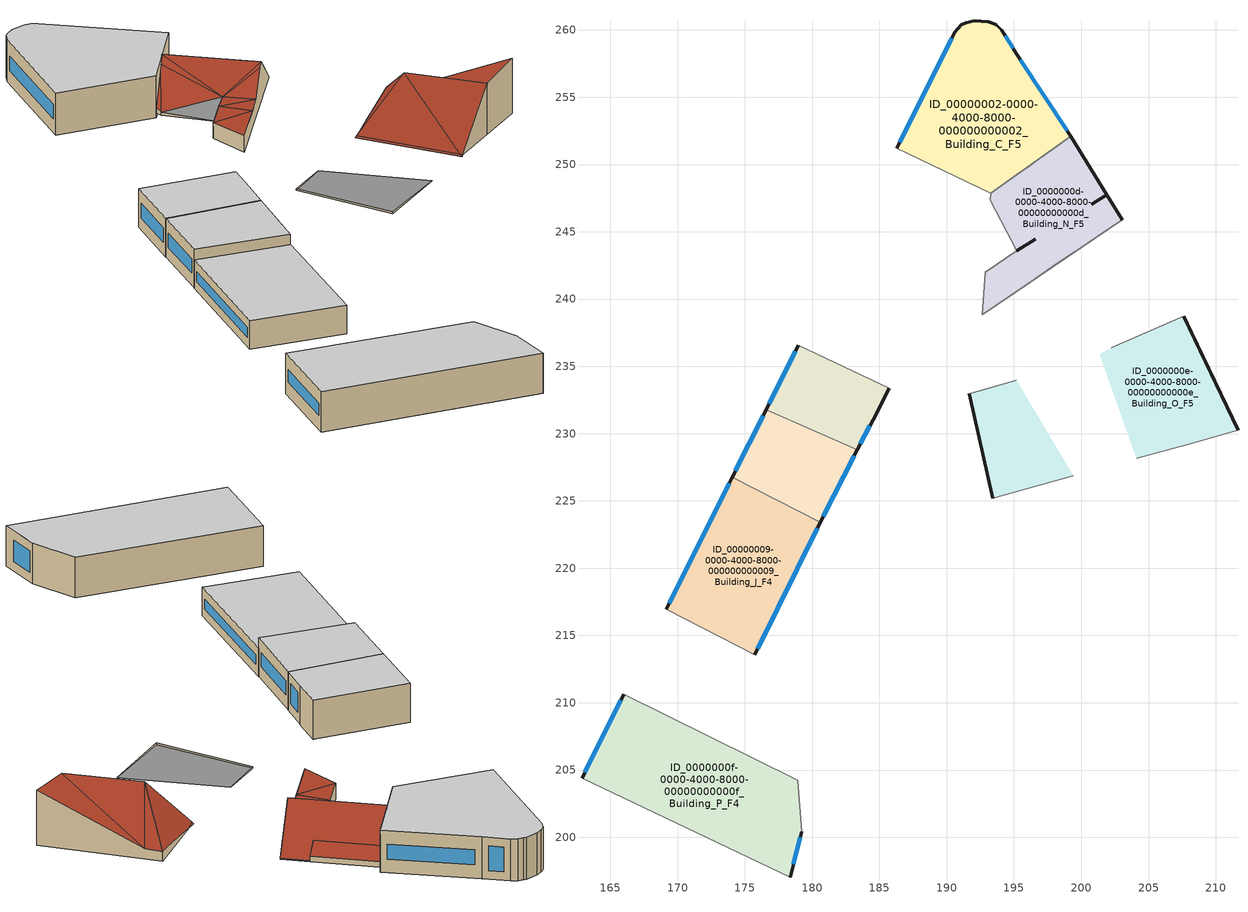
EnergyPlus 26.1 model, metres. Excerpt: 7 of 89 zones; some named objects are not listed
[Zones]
ID_00000002-0000-4000-8000-000000000002_Building_C_F5
 floor to ID_00000002-0000-4000-8000-000000000002_Building_C_F4 (FLOOR_CONSTRUCTION_BE_TH_01_EXISTING): 186.28,251.2 190.59,259.82 191.08,260.37 191.46,260.53 192.04,260.67 193.07,260.6 193.32,260.53 193.69,260.38 194.08,259.97 195.2,258.2 199.23,252.09 193.26,247.86 z16.96
 wall outside (WALL_CONSTRUCTION_BE_TH_01_EXISTING): 199.23,252.09 195.2,258.2 194.08,259.97 193.69,260.38 193.32,260.53 193.07,260.6 192.04,260.67 191.46,260.53 191.08,260.37 190.59,259.82 186.28,251.2 z16.96:20.27
 wall adiabatic (WALL_CONSTRUCTION_BE_TH_01_EXISTING): 186.28,251.2 193.26,247.86 199.23,252.09 z16.96:20.27
 window (WINDOW_CONSTRUCTION_BE_TH_01_EXISTING): 194.94,258.62 194.35,259.55 z17.63:19.59; 198.95,252.51 195.48,257.78 z18.02:19.21; 190.37,259.37 186.51,251.64 z18.04:19.19
 ceiling to ID_00000002-0000-4000-8000-000000000002_Building_C_F6 (FLOOR_CONSTRUCTION_BE_TH_01_EXISTING): 186.28,251.2 193.26,247.86 199.23,252.09 195.2,258.2 194.08,259.97 193.69,260.38 193.32,260.53 193.07,260.6 192.04,260.67 191.46,260.53 191.08,260.37 190.59,259.82 z20.27
ID_0000000e-0000-4000-8000-00000000000e_Building_O_F5
 floor to ID_0000000e-0000-4000-8000-00000000000e_Building_O_F4 (FLOOR_CONSTRUCTION_BE_O_01_EXISTING): 191.7,232.96 195.16,233.98 199.41,226.86 193.41,225.21 z16.51; 201.37,235.89 202.23,236.37 207.62,238.72 211.65,230.24 204.12,228.16 204.03,228.33 z16.51
 wall outside (WALL_CONSTRUCTION_BE_O_01_EXISTING): 211.65,230.24,20.83 211.65,230.24,16.51 207.62,238.72,16.51 207.62,238.72,17.28 208.19,237.53,17.31; 193.41,225.21,16.67 191.7,232.96,16.61 191.7,232.96,16.51 193.41,225.21,16.51
 wall adiabatic (WALL_CONSTRUCTION_BE_O_01_EXISTING): 207.62,238.72,17.28 207.62,238.72,16.51 202.23,236.37,16.51 203.69,237.01,16.72 206.31,238.15,17.09; 211.65,230.24,20.83 207.83,229.18,20.5 207.83,229.18,16.51 211.65,230.24,16.51; 207.83,229.18,20.5 204.12,228.16,16.51 207.83,229.18,16.51; 193.41,225.21,16.67 193.41,225.21,16.51 199.41,226.86,16.51; 191.69,232.96,16.61 193.03,233.35,16.57 195.16,233.98,16.51 191.69,232.96,16.51
 roof outside (ROOF_CONSTRUCTION_BE_O_01_EXISTING): 205.05,234.67,20.59 204.03,228.33,16.51 204.12,228.16,16.51 207.83,229.18,20.5; 204.03,228.33,16.51 204,228.13,16.38 204.12,228.16,16.51; 205.05,234.67,20.59 201.37,235.89,16.51 204.03,228.33,16.51; 201.37,235.89,16.51 201.24,235.93,16.37 204,228.13,16.38 204.03,228.33,16.51; 205.05,234.67,20.59 208.19,237.53,17.31 207.62,238.72,17.28; 205.05,234.67,20.59 207.83,229.18,20.5 208.19,237.53,17.31; 211.65,230.24,20.83 208.19,237.53,17.31 207.83,229.18,20.5; 205.05,234.67,20.59 207.62,238.72,17.28 206.94,238.43,17.18 203.58,236.96,16.7 202.23,236.37,16.51 201.37,235.89,16.51; 202.23,236.37,16.51 201.24,235.93,16.37 201.37,235.89,16.51
ID_00000005-0000-4000-8000-000000000005_Building_F_F5
 floor to ID_00000005-0000-4000-8000-000000000005_Building_F_F4 (FLOOR_CONSTRUCTION_BE_TH_01_EXISTING): 176.57,231.77 178.97,236.57 185.73,233.38 184.53,231.03 183.36,228.8 z16.85
 wall outside (WALL_CONSTRUCTION_BE_TH_01_EXISTING): 178.97,236.57 176.57,231.77 z16.85:19.9; 184.53,231.03,19.9 184.53,231.03,16.77 185.73,233.38,16.8 185.73,233.38,19.9; 184.53,231.03,19.91 183.36,228.8,19.9 183.36,228.8,16.85 184.53,231.03,16.85
 wall adiabatic (WALL_CONSTRUCTION_BE_TH_01_EXISTING): 185.73,233.38 178.97,236.57 / 176.57,231.77 183.36,228.8 z16.85:19.9
 window (WINDOW_CONSTRUCTION_BE_TH_01_EXISTING): 178.75,236.13 176.8,232.22 z17.8:18.96; 183.59,229.24 184.3,230.59 z17.6:19.16
 ceiling to ID_00000005-0000-4000-8000-000000000005_Building_F_F6 (FLOOR_CONSTRUCTION_BE_TH_01_EXISTING): 176.57,231.77 183.36,228.8 184.53,231.03 185.73,233.38 178.97,236.57 z19.9
ID_00000009-0000-4000-8000-000000000009_Building_J_F4
 floor to ID_00000009-0000-4000-8000-000000000009_Building_J_F3 (FLOOR_CONSTRUCTION_BE_TH_01_EXISTING): 169.15,216.93 174.07,226.78 180.6,223.42 175.73,213.57 z16.84
 wall outside (WALL_CONSTRUCTION_BE_TH_01_EXISTING): 174.07,226.78 169.15,216.93 / 175.73,213.57 180.6,223.42 z16.84:19.1
 wall adiabatic (WALL_CONSTRUCTION_BE_TH_01_EXISTING): 169.15,216.93 175.73,213.57 / 180.6,223.42 174.07,226.78 z16.84:19.1
 window (WINDOW_CONSTRUCTION_BE_TH_01_EXISTING): 173.85,226.33 169.38,217.38 / 175.95,214.01 180.38,222.98 z17.59:18.36
 ceiling to ID_00000009-0000-4000-8000-000000000009_Building_J_F5 (FLOOR_CONSTRUCTION_BE_TH_01_EXISTING): 169.15,216.93 175.73,213.57 180.6,223.42 174.07,226.78 z19.1
ID_0000000d-0000-4000-8000-00000000000d_Building_N_F5
 floor to ID_0000000d-0000-4000-8000-00000000000d_Building_N_F4 (FLOOR_CONSTRUCTION_BE_TH_01_EXISTING): 192.63,238.83 192.85,241.99 195.2,243.6 193.22,247.34 193.26,247.86 199.23,252.09 203.04,245.91 z17.33
 wall outside (WALL_CONSTRUCTION_BE_TH_01_EXISTING): 200.79,247.06,18.42 201.9,247.75,17.43 201.9,247.75,17.79; 203.04,245.91,17.44 203.04,245.91,17.33 201.9,247.75,17.33 201.9,247.75,17.43; 196.56,244.46,18.54 195.2,243.6,17.33 195.2,243.6,18.54; 201.9,247.75,17.79 201.9,247.75,17.33 199.23,252.09,17.33 199.23,252.09,17.78
 wall adiabatic (WALL_CONSTRUCTION_BE_TH_01_EXISTING): 192.63,238.83,18.62 192.85,241.99,18.56 192.85,241.99,17.33 192.63,238.83,17.33; 193.22,247.34,17.56 193.22,247.34,17.33 195.2,243.6,17.33; 193.26,247.86,17.8 193.26,247.86,17.33 193.22,247.34,17.33 193.22,247.34,17.56; 192.85,241.99,18.56 195.2,243.6,18.54 195.2,243.6,17.33 192.85,241.99,17.33; 199.82,243.72,20.39 199.55,243.54,20.13 197.86,242.39,18.56 196.21,241.26,18.58 192.63,238.83,18.62 192.63,238.83,17.33 203.04,245.91,17.33 203.04,245.91,17.44 201.93,245.15,18.46; 196.01,249.81,20.39 196.62,250.24,19.83 198.13,251.31,18.42 199.23,252.09,17.78 199.23,252.09,17.33 193.26,247.86,17.33 193.26,247.86,17.8 195.51,249.46,19.92
 roof outside (ROOF_CONSTRUCTION_BE_TH_01_EXISTING): 198.13,251.31,18.42 200.79,247.06,18.41 201.9,247.75,17.79 199.23,252.09,17.78; 195.2,243.6,18.54 196.21,241.26,18.58 197.86,242.39,18.56; 192.63,238.83,18.62 196.21,241.26,18.58 192.85,241.99,18.56; 192.85,241.99,18.56 196.21,241.26,18.58 195.2,243.6,18.54; 195.2,243.6,18.54 197.86,242.39,18.56 196.56,244.46,18.54; 199.55,243.54,20.13 196.56,244.46,18.54 197.86,242.39,18.56; 199.82,243.72,20.39 196.01,249.81,20.39 196.56,244.46,18.54; 199.82,243.72,20.39 196.56,244.46,18.54 199.55,243.54,20.13; 195.51,249.46,19.92 193.22,247.34,17.56 196.56,244.46,18.54; 195.51,249.46,19.92 193.26,247.86,17.8 193.22,247.34,17.56; 196.01,249.81,20.39 195.51,249.46,19.92 196.56,244.46,18.54; 199.82,243.72,20.39 201.93,245.15,18.46 203.04,245.91,17.44 201.9,247.75,17.42 200.79,247.06,18.42 198.13,251.31,18.42 196.62,250.24,19.83 196.01,249.81,20.39
ID_00000008-0000-4000-8000-000000000008_Building_I_F4
 floor to ID_00000008-0000-4000-8000-000000000008_Building_I_F3 (FLOOR_CONSTRUCTION_BE_TH_01_EXISTING): 174.07,226.78 176.57,231.77 183.36,228.8 180.6,223.42 z16.9
 wall outside (WALL_CONSTRUCTION_BE_TH_01_EXISTING): 180.6,223.42 183.36,228.8 / 176.57,231.77 174.07,226.78 z16.9:19.9
 wall adiabatic (WALL_CONSTRUCTION_BE_TH_01_EXISTING): 183.36,228.8 176.57,231.77 / 174.07,226.78 180.6,223.42 z16.9:19.9
 window (WINDOW_CONSTRUCTION_BE_TH_01_EXISTING): 180.83,223.87 183.13,228.35 z17.84:18.96; 176.35,231.32 174.3,227.22 z17.83:18.97
 ceiling to ID_00000008-0000-4000-8000-000000000008_Building_I_F5 (FLOOR_CONSTRUCTION_BE_TH_01_EXISTING): 174.07,226.78 180.6,223.42 181.89,225.95 183.36,228.8 176.57,231.77 z19.9
ID_0000000f-0000-4000-8000-00000000000f_Building_P_F4
 floor to ID_0000000f-0000-4000-8000-00000000000f_Building_P_F3 (FLOOR_CONSTRUCTION_BE_TH_01_EXISTING): 162.9,204.39 166,210.63 178.94,204.24 179.23,200.43 178.36,197.05 z16.45
 wall outside (WALL_CONSTRUCTION_BE_TH_01_EXISTING): 178.36,197.05 179.23,200.43 / 166,210.63 162.9,204.39 z16.45:19.63
 wall adiabatic (WALL_CONSTRUCTION_BE_TH_01_EXISTING): 162.9,204.39 178.36,197.05 / 179.23,200.43 178.94,204.24 166,210.63 z16.45:19.63
 window (WINDOW_CONSTRUCTION_BE_TH_01_EXISTING): 178.61,198 179.12,200.02 z17.17:18.88; 165.78,210.18 163.12,204.84 z17.55:18.53
 ceiling to ID_0000000f-0000-4000-8000-00000000000f_Building_P_F5 (FLOOR_CONSTRUCTION_BE_TH_01_EXISTING): 162.9,204.39 178.36,197.05 179.23,200.43 178.94,204.24 166,210.63 z19.63
[Building]
UrbanScene: North axis=0; Terrain=City; Loads convergence tolerance value=0.04; Temperature convergence tolerance value=0.4; Solar distribution=FullExterior; Maximum number of warmup days=100; Name=Demo urban block
[Site:Location]
Demo Location: City=Anonymized; Reference system=local coordinates
[WindowMaterial:Shade]
Shading_Material: Solar transmittance=0.1; Solar reflectance=0.5; Visible transmittance=0.2; Visible reflectance=0.5; Infrared hemispherical emissivity=0.9; Infrared transmittance=0.05; Thickness=0.005; Conductivity=0.1; Shade to glass distance=0.05; Top opening multiplier=0.5; Bottom opening multiplier=0.5; Left side opening multiplier=0.5; Right side opening multiplier=0.5; Airflow permeability=0
[Material] Thickness=0.1
Name | Roughness | Conductivity | Density | Specific heat | Solar absorptance | Thermal absorptance | Visible absorptance
BE_GypsumBlock_Material | MediumSmooth | 0.4 | 900 | 1000
WALL_MATERIAL_BE_O_01_EXISTING; WALL_MATERIAL_BE_TH_01_EXISTING | MediumRough | 0.22 | 900 | 840 | 0.7 | 0.9 | 0.7
ROOF_MATERIAL_BE_O_01_EXISTING | MediumRough | 0.23 | 800 | 920 | 0.75 | 0.9 | 0.75
FLOOR_MATERIAL_BE_O_01_EXISTING | MediumRough | 0.079 | 2000 | 840 | 0.6 | 0.9 | 0.6
ROOF_MATERIAL_BE_TH_01_EXISTING | MediumRough | 0.17 | 800 | 920 | 0.75 | 0.9 | 0.75
FLOOR_MATERIAL_BE_TH_01_EXISTING | MediumRough | 0.085 | 2000 | 840 | 0.6 | 0.9 | 0.6
[Construction]
BE_Internal_Partition_Const: BE_GypsumBlock_Material
WALL_CONSTRUCTION_BE_O_01_EXISTING: WALL_MATERIAL_BE_O_01_EXISTING
ROOF_CONSTRUCTION_BE_O_01_EXISTING: ROOF_MATERIAL_BE_O_01_EXISTING
FLOOR_CONSTRUCTION_BE_O_01_EXISTING: FLOOR_MATERIAL_BE_O_01_EXISTING
WALL_CONSTRUCTION_BE_TH_01_EXISTING: WALL_MATERIAL_BE_TH_01_EXISTING
ROOF_CONSTRUCTION_BE_TH_01_EXISTING: ROOF_MATERIAL_BE_TH_01_EXISTING
FLOOR_CONSTRUCTION_BE_TH_01_EXISTING: FLOOR_MATERIAL_BE_TH_01_EXISTING
WINDOW_CONSTRUCTION_BE_TH_01_EXISTING: GLASS_BE_TH_01_EXISTING, AIR_GAP_BE_TH_01_EXISTING, GLASS_BE_TH_01_EXISTING
[WindowMaterial:Glazing]
GLASS_BE_TH_01_EXISTING: Back side infrared hemispherical emissivity=0.84; Back side solar reflectance at normal incidence=0.071; Back side visible reflectance at normal incidence=0.08; Conductivity=1; Front side infrared hemispherical emissivity=0.84; Front side solar reflectance at normal incidence=0.071; Front side visible reflectance at normal incidence=0.08; Infrared transmittance at normal incidence=0; Optical data type=SpectralAverage; Solar transmittance at normal incidence=0.775; Thickness=0.006; Visible transmittance at normal incidence=0.881
[WindowMaterial:Gas]
AIR_GAP_BE_TH_01_EXISTING: Gas type=Air; Thickness=0.012
[Zone] Multiplier=1
Name | Ceiling height | Volume
ID_00000002-0000-4000-8000-000000000002_Building_C_F5 | 3.3035 | 312.26
ID_0000000e-0000-4000-8000-00000000000e_Building_O_F5 | 4.4616 | 174.84
ID_00000005-0000-4000-8000-000000000005_Building_F_F5 | 3.1349 | 122.75
ID_00000009-0000-4000-8000-000000000009_Building_J_F4 | 2.46914 | 199.82
ID_0000000d-0000-4000-8000-00000000000d_Building_N_F5 | 3.0599 | 87.59
ID_00000008-0000-4000-8000-000000000008_Building_I_F4 | 3.1189 | 133.51
ID_0000000f-0000-4000-8000-00000000000f_Building_P_F4 | 3.18783 | 351.09
[InternalMass] Construction=BE_Internal_Partition_Const
Name | Zone or zonelist | Surface area
ID_00000002-0000-4000-8000-000000000002_Building_C_F5_Vertical_Internal_Mass | ID_00000002-0000-4000-8000-000000000002_Building_C_F5 | 47.26
ID_0000000e-0000-4000-8000-00000000000e_Building_O_F5_Vertical_Internal_Mass | ID_0000000e-0000-4000-8000-00000000000e_Building_O_F5 | 19.59
ID_00000005-0000-4000-8000-000000000005_Building_F_F5_Vertical_Internal_Mass | ID_00000005-0000-4000-8000-000000000005_Building_F_F5 | 19.58
ID_00000009-0000-4000-8000-000000000009_Building_J_F4_Vertical_Internal_Mass | ID_00000009-0000-4000-8000-000000000009_Building_J_F4 | 40.46
ID_0000000d-0000-4000-8000-00000000000d_Building_N_F5_Vertical_Internal_Mass | ID_0000000d-0000-4000-8000-00000000000d_Building_N_F5 | 14.31
ID_00000008-0000-4000-8000-000000000008_Building_I_F4_Vertical_Internal_Mass | ID_00000008-0000-4000-8000-000000000008_Building_I_F4 | 21.4
ID_0000000f-0000-4000-8000-00000000000f_Building_P_F4_Vertical_Internal_Mass | ID_0000000f-0000-4000-8000-00000000000f_Building_P_F4 | 55.07
[People] Number of people schedule=People_Number_Schedule; Number of people calculation method=People; Activity level schedule=People_Activity_Schedule; Carbon dioxide generation rate=3.82e-08; Fraction radiant=0.3; Sensible heat fraction=0.5; Mean radiant temperature calculation type=EnclosureAveraged
Name | Zone or zonelist or space or spacelist | Number of people
People_ID_00000002-0000-4000-8000-000000000002_Building_C_F5 | ID_00000002-0000-4000-8000-000000000002_Building_C_F5 | 2
People_ID_0000000e-0000-4000-8000-00000000000e_Building_O_F5 | ID_0000000e-0000-4000-8000-00000000000e_Building_O_F5 | 1
People_ID_00000005-0000-4000-8000-000000000005_Building_F_F5 | ID_00000005-0000-4000-8000-000000000005_Building_F_F5 | 1
People_ID_00000009-0000-4000-8000-000000000009_Building_J_F4 | ID_00000009-0000-4000-8000-000000000009_Building_J_F4 | 2
People_ID_00000008-0000-4000-8000-000000000008_Building_I_F4 | ID_00000008-0000-4000-8000-000000000008_Building_I_F4 | 1
People_ID_0000000f-0000-4000-8000-00000000000f_Building_P_F4 | ID_0000000f-0000-4000-8000-00000000000f_Building_P_F4 | 3
[Lights] Schedule=Lighting_Schedule; Design level calculation method=LightingLevel; Radiant fraction=0.4; Fraction visible=0.1
Name | Zone or zonelist or space or spacelist | Lighting level
Lights_ID_00000002-0000-4000-8000-000000000002_Building_C_F5 | ID_00000002-0000-4000-8000-000000000002_Building_C_F5 | 472.615
Lights_ID_0000000e-0000-4000-8000-00000000000e_Building_O_F5 | ID_0000000e-0000-4000-8000-00000000000e_Building_O_F5 | 195.94
Lights_ID_00000005-0000-4000-8000-000000000005_Building_F_F5 | ID_00000005-0000-4000-8000-000000000005_Building_F_F5 | 195.773
Lights_ID_00000009-0000-4000-8000-000000000009_Building_J_F4 | ID_00000009-0000-4000-8000-000000000009_Building_J_F4 | 404.63
Lights_ID_0000000d-0000-4000-8000-00000000000d_Building_N_F5 | ID_0000000d-0000-4000-8000-00000000000d_Building_N_F5 | 143.133
Lights_ID_00000008-0000-4000-8000-000000000008_Building_I_F4 | ID_00000008-0000-4000-8000-000000000008_Building_I_F4 | 214.041
Lights_ID_0000000f-0000-4000-8000-00000000000f_Building_P_F4 | ID_0000000f-0000-4000-8000-00000000000f_Building_P_F4 | 550.666
[ElectricEquipment] Schedule=Equipment_Schedule; Design level calculation method=EquipmentLevel; Fraction latent=0.1; Fraction radiant=0.3; Fraction lost=0.1
Name | Zone or zonelist or space or spacelist | Design level
ElectricEquipment_ID_00000002-0000-4000-8000-000000000002_Building_C_F5 | ID_00000002-0000-4000-8000-000000000002_Building_C_F5 | 189.046
ElectricEquipment_ID_0000000e-0000-4000-8000-00000000000e_Building_O_F5 | ID_0000000e-0000-4000-8000-00000000000e_Building_O_F5 | 78.3762
ElectricEquipment_ID_00000005-0000-4000-8000-000000000005_Building_F_F5 | ID_00000005-0000-4000-8000-000000000005_Building_F_F5 | 78.3093
ElectricEquipment_ID_00000009-0000-4000-8000-000000000009_Building_J_F4 | ID_00000009-0000-4000-8000-000000000009_Building_J_F4 | 161.852
ElectricEquipment_ID_0000000d-0000-4000-8000-00000000000d_Building_N_F5 | ID_0000000d-0000-4000-8000-00000000000d_Building_N_F5 | 57.2534
ElectricEquipment_ID_00000008-0000-4000-8000-000000000008_Building_I_F4 | ID_00000008-0000-4000-8000-000000000008_Building_I_F4 | 85.6164
ElectricEquipment_ID_0000000f-0000-4000-8000-00000000000f_Building_P_F4 | ID_0000000f-0000-4000-8000-00000000000f_Building_P_F4 | 220.266
[WindowShadingControl] Shading type=InteriorShade; Shading control type=OnIfScheduleAllows; Schedule=Shading_Schedule; Shading control is scheduled=Yes; Shading device material=Shading_Material
Name | Zone | Fenestration surface name 1 | Fenestration surface name 2 | Fenestration surface name 3
Shading_Control_ID_00000002-0000-4000-8000-000000000002_Building_C_F5 | ID_00000002-0000-4000-8000-000000000002_Building_C_F5 | Window_WallSurface_UUID_6c13ef64-08c2-4883-8243-9d958fd245a0_Floor5 | Window_WallSurface_UUID_d1621a36-49bf-41e9-9a20-242809d101df_Floor5 | Window_WallSurface_UUID_b55f43a7-840d-45db-991f-3315b7c44bf9_Floor5
Shading_Control_ID_00000005-0000-4000-8000-000000000005_Building_F_F5 | ID_00000005-0000-4000-8000-000000000005_Building_F_F5 | Window_WallSurface_UUID_6974947e-3a1d-414c-8d30-bbec3325a1e0_Floor5 | Window_WallSurface_UUID_66a3e8f1-8393-4caa-8584-b4588337dd5f_Floor5
Shading_Control_ID_00000009-0000-4000-8000-000000000009_Building_J_F4 | ID_00000009-0000-4000-8000-000000000009_Building_J_F4 | Window_WallSurface_UUID_d943a3cb-f6bc-430a-837e-4f2f6ba5f7e9_Floor4 | Window_WallSurface_UUID_eb3a9d71-d417-4faf-9ce0-39aa33235790_Floor4
Shading_Control_ID_00000008-0000-4000-8000-000000000008_Building_I_F4 | ID_00000008-0000-4000-8000-000000000008_Building_I_F4 | Window_WallSurface_UUID_d45e5464-a152-49eb-8e95-08baf9e8dd0d_Floor4 | Window_WallSurface_UUID_a951d05e-d540-40e3-9d50-1972bfbe1144_Floor4
Shading_Control_ID_0000000f-0000-4000-8000-00000000000f_Building_P_F4 | ID_0000000f-0000-4000-8000-00000000000f_Building_P_F4 | Window_UUID_e7a94e72-195d-4427-958a-a2e9da40bfea | Window_WallSurface_UUID_4454cb4c-02ad-4a59-b29e-558ba6a484f6_Floor4
[ZoneVentilation:WindandStackOpenArea] Opening area fraction schedule=Window_Open_Schedule; Effective angle=0; Discharge coefficient for opening=0.65; Minimum indoor temperature=22; Maximum indoor temperature=100; Delta temperature=-100; Minimum outdoor temperature=15; Maximum outdoor temperature=30; Maximum wind speed=40
Name | Zone or space | Opening area
Window_Ventilation_ID_00000002-0000-4000-8000-000000000002_Building_C_F5 | ID_00000002-0000-4000-8000-000000000002_Building_C_F5 | 19.5138
Window_Ventilation_ID_00000005-0000-4000-8000-000000000005_Building_F_F5 | ID_00000005-0000-4000-8000-000000000005_Building_F_F5 | 7.46331
Window_Ventilation_ID_00000009-0000-4000-8000-000000000009_Building_J_F4 | ID_00000009-0000-4000-8000-000000000009_Building_J_F4 | 15.3935
Window_Ventilation_ID_00000008-0000-4000-8000-000000000008_Building_I_F4 | ID_00000008-0000-4000-8000-000000000008_Building_I_F4 | 10.8435
Window_Ventilation_ID_0000000f-0000-4000-8000-00000000000f_Building_P_F4 | ID_0000000f-0000-4000-8000-00000000000f_Building_P_F4 | 9.39469
[ThermostatSetpoint:SingleHeating] Setpoint temperature schedule=Heating Setpoint Schedule
ID_00000002-0000-4000-8000-000000000002_Building_C_F5 Heating Only Setpoint; ID_0000000e-0000-4000-8000-00000000000e_Building_O_F5 Heating Only Setpoint; ID_00000005-0000-4000-8000-000000000005_Building_F_F5 Heating Only Setpoint; ID_00000009-0000-4000-8000-000000000009_Building_J_F4 Heating Only Setpoint; ID_0000000d-0000-4000-8000-00000000000d_Building_N_F5 Heating Only Setpoint; ID_00000008-0000-4000-8000-000000000008_Building_I_F4 Heating Only Setpoint; ID_0000000f-0000-4000-8000-00000000000f_Building_P_F4 Heating Only Setpoint
[ZoneControl:Thermostat] Control type schedule=Heating Only Control Type Sched
Name | Zone or zonelist | Control 1
ID_00000002-0000-4000-8000-000000000002_Building_C_F5 Thermostat | ID_00000002-0000-4000-8000-000000000002_Building_C_F5 | ID_00000002-0000-4000-8000-000000000002_Building_C_F5 Heating Only Setpoint
ID_0000000e-0000-4000-8000-00000000000e_Building_O_F5 Thermostat | ID_0000000e-0000-4000-8000-00000000000e_Building_O_F5 | ID_0000000e-0000-4000-8000-00000000000e_Building_O_F5 Heating Only Setpoint
ID_00000005-0000-4000-8000-000000000005_Building_F_F5 Thermostat | ID_00000005-0000-4000-8000-000000000005_Building_F_F5 | ID_00000005-0000-4000-8000-000000000005_Building_F_F5 Heating Only Setpoint
ID_00000009-0000-4000-8000-000000000009_Building_J_F4 Thermostat | ID_00000009-0000-4000-8000-000000000009_Building_J_F4 | ID_00000009-0000-4000-8000-000000000009_Building_J_F4 Heating Only Setpoint
ID_0000000d-0000-4000-8000-00000000000d_Building_N_F5 Thermostat | ID_0000000d-0000-4000-8000-00000000000d_Building_N_F5 | ID_0000000d-0000-4000-8000-00000000000d_Building_N_F5 Heating Only Setpoint
ID_00000008-0000-4000-8000-000000000008_Building_I_F4 Thermostat | ID_00000008-0000-4000-8000-000000000008_Building_I_F4 | ID_00000008-0000-4000-8000-000000000008_Building_I_F4 Heating Only Setpoint
ID_0000000f-0000-4000-8000-00000000000f_Building_P_F4 Thermostat | ID_0000000f-0000-4000-8000-00000000000f_Building_P_F4 | ID_0000000f-0000-4000-8000-00000000000f_Building_P_F4 Heating Only Setpoint
[Zone equipment]
ID_00000002-0000-4000-8000-000000000002_Building_C_F5: ID_00000002-0000-4000-8000-000000000002_Building_C_F5 Ideal Loads
ID_0000000e-0000-4000-8000-00000000000e_Building_O_F5: ID_0000000e-0000-4000-8000-00000000000e_Building_O_F5 Ideal Loads
ID_00000005-0000-4000-8000-000000000005_Building_F_F5: ID_00000005-0000-4000-8000-000000000005_Building_F_F5 Ideal Loads
ID_00000009-0000-4000-8000-000000000009_Building_J_F4: ID_00000009-0000-4000-8000-000000000009_Building_J_F4 Ideal Loads
ID_0000000d-0000-4000-8000-00000000000d_Building_N_F5: ID_0000000d-0000-4000-8000-00000000000d_Building_N_F5 Ideal Loads
ID_00000008-0000-4000-8000-000000000008_Building_I_F4: ID_00000008-0000-4000-8000-000000000008_Building_I_F4 Ideal Loads
ID_0000000f-0000-4000-8000-00000000000f_Building_P_F4: ID_0000000f-0000-4000-8000-00000000000f_Building_P_F4 Ideal Loads
[ZoneInfiltration:DesignFlowRate] Schedule=Infiltration_Schedule; Design flow rate calculation method=AirChanges/Hour; Air changes per hour=1; Constant term coefficient=1; Temperature term coefficient=0; Velocity term coefficient=0; Velocity squared term coefficient=0
Name | Zone or zonelist or space or spacelist
ID_00000002-0000-4000-8000-000000000002_Building_C_F5 Infiltration | ID_00000002-0000-4000-8000-000000000002_Building_C_F5
ID_0000000e-0000-4000-8000-00000000000e_Building_O_F5 Infiltration | ID_0000000e-0000-4000-8000-00000000000e_Building_O_F5
ID_00000005-0000-4000-8000-000000000005_Building_F_F5 Infiltration | ID_00000005-0000-4000-8000-000000000005_Building_F_F5
ID_00000009-0000-4000-8000-000000000009_Building_J_F4 Infiltration | ID_00000009-0000-4000-8000-000000000009_Building_J_F4
ID_0000000d-0000-4000-8000-00000000000d_Building_N_F5 Infiltration | ID_0000000d-0000-4000-8000-00000000000d_Building_N_F5
ID_00000008-0000-4000-8000-000000000008_Building_I_F4 Infiltration | ID_00000008-0000-4000-8000-000000000008_Building_I_F4
ID_0000000f-0000-4000-8000-00000000000f_Building_P_F4 Infiltration | ID_0000000f-0000-4000-8000-00000000000f_Building_P_F4
[Schedule:Compact]
People_Number_Schedule: Through: 12/31, For: Weekdays, Until: 07:00, 1, Until: 09:00, 0.5, Until: 17:00, 0.1, Until: 24:00, 1, For: Weekends Holidays AllOtherDays, Until: 08:00, 1, Until: 24:00, 0.8
People_Activity_Schedule: Through: 12/31, For: AllDays, Until: 07:00, 72, Until: 24:00, 120
Lighting_Schedule: Through: 12/31, For: Weekdays, Until: 06:00, 0, Until: 08:00, 0.5, Until: 17:00, 0.05, Until: 23:00, 0.8, Until: 24:00, 0.05, For: Weekends Holidays AllOtherDays, Until: 08:00, 0, Until: 17:00, 0.1, Until: 24:00, 0.8
Equipment_Schedule: Through: 12/31, For: Weekdays, Until: 06:00, 0.2, Until: 08:00, 0.6, Until: 17:00, 0.2, Until: 23:00, 0.8, Until: 24:00, 0.2, For: Weekends Holidays AllOtherDays, Until: 08:00, 0.2, Until: 23:00, 0.6, Until: 24:00, 0.2
Infiltration_Schedule; Heating Only Control Type Sched: Through: 12/31, For: AllDays, Until: 24:00, 1
Heating Setpoint Schedule: Through: 12/31, For: AllDays, Until: 24:00, 21
Shading_Schedule: Through: 03/31, For: AllDays, Until: 24:00, 0, Through: 09/30, For: AllDays, Until: 08:00, 0, Until: 19:00, 1, Until: 24:00, 0, Through: 12/31, For: AllDays, Until: 24:00, 0
Window_Open_Schedule: Through: 03/31, For: AllDays, Until: 24:00, 0, Through: 09/30, For: AllDays, Until: 07:00, 1, Until: 20:00, 0, Until: 24:00, 1, Through: 12/31, For: AllDays, Until: 24:00, 0
